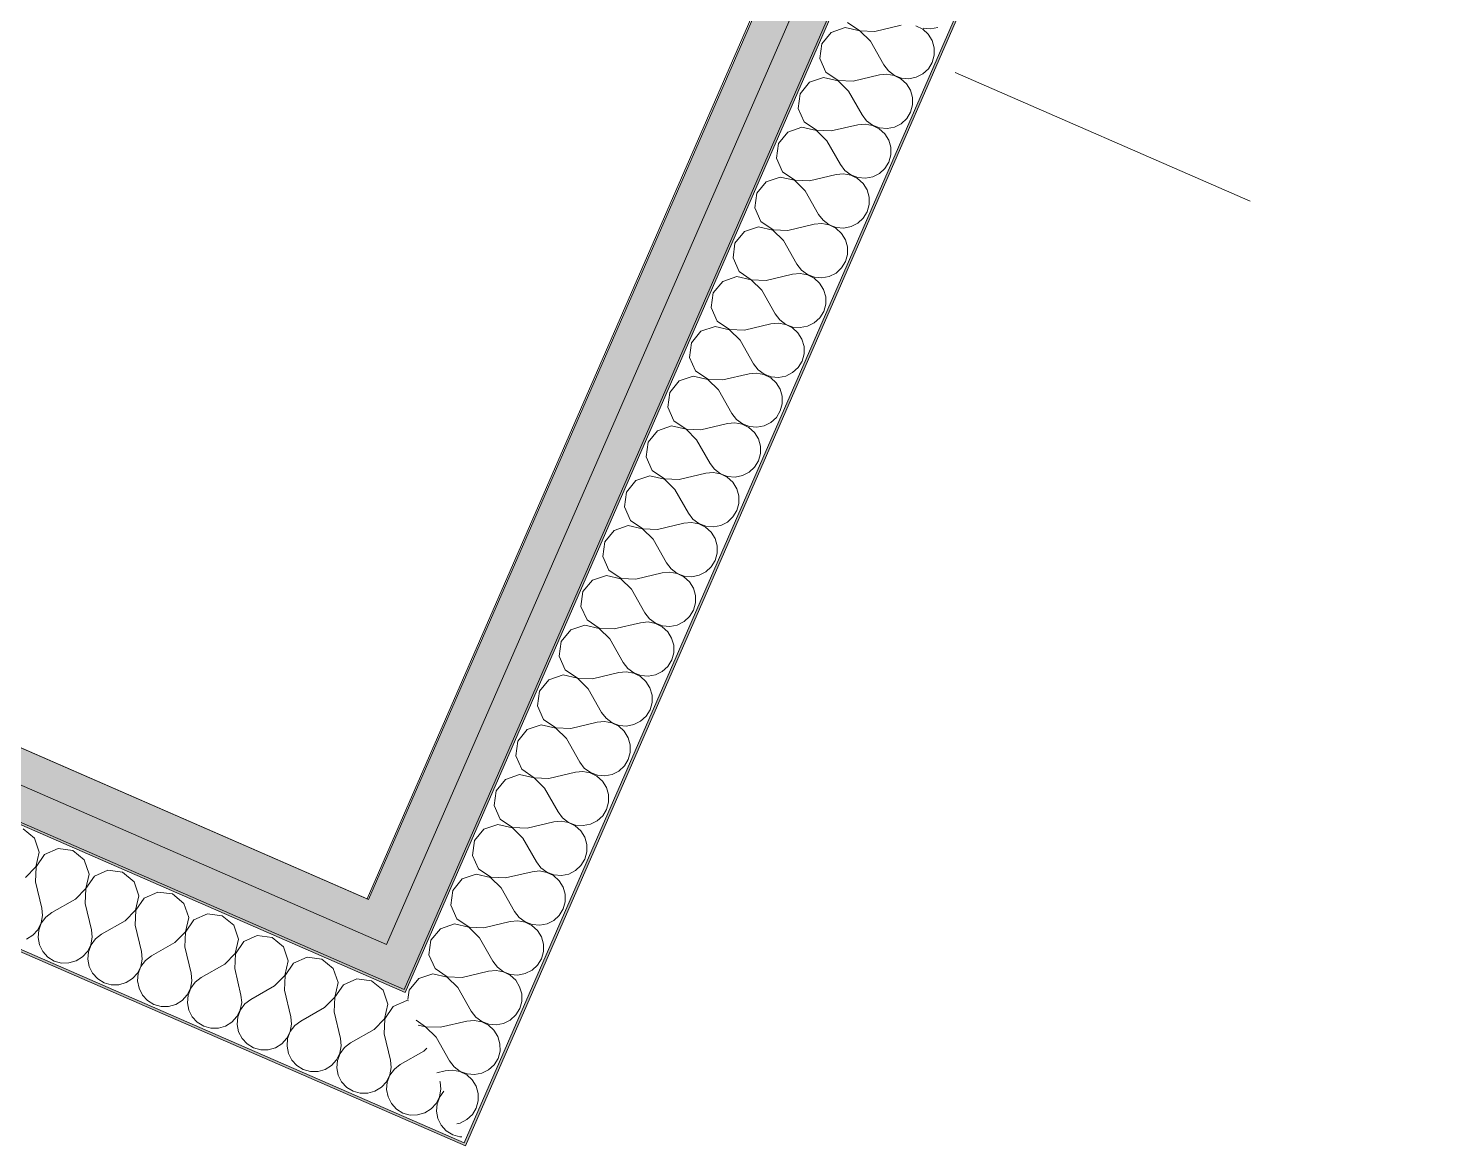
# Model space of a CAD drawing. Header units: millimetres. Extents: x -99530 to 90294, y -97212 to 56397.
# Drawn here: x -23898 to -23278, y -32462 to -31972 of the extents above; entities that cross this region are included whole.
import ezdxf
from ezdxf.enums import TextEntityAlignment as Align

# ---------------------------------------------------------------- set-up
doc = ezdxf.new("R2010")
doc.units = ezdxf.units.MM
doc.header["$MEASUREMENT"] = 0
doc.linetypes.add('Double Dashed', pattern=[1093.611073, 529.166651, -211.666656, 141.111112, -211.666656])
for name, color, linetype in [('New_A-05-M_Gross_Int_Circulation', 7, 'Continuous'), ('New_A-15-MG_Structural_Grid_Phase_2', 7, 'Continuous'), ('New_A-25-M_Wall_Int', 7, 'Continuous')]:
    doc.layers.add(name, color=color, linetype=linetype)
for name, color, linetype, lineweight, true_color in [('New_A-05-M_Gross_Int_Circulation_Pen_No__74', 7, 'Continuous', 20, 0x606060), ('New_A-15-MG_Structural_Grid_Phase_2_Pen_No__222', 7, 'Continuous', 13, 0x65af33), ('New_A-25-M_Wall_Int_Pen_No__107', 7, 'Continuous', 15, 0xa6a6a6)]:
    doc.layers.add(name, color=color, linetype=linetype, lineweight=lineweight, true_color=true_color)
doc.layers.add('New_A-25-M_Wall_Int_Pen_No__1', color=7, linetype='Continuous', lineweight=13)
doc.layers.add('New_ArchiCAD Zone Stamps_Pen_No__6', color=7, linetype='Continuous', lineweight=35)
doc.styles.add('GENERATED_STYLE_1', font='')
doc.styles.add('GENERATED_STYLE_3', font='')
doc.styles.add('GENERATED_STYLE_4', font='')
doc.styles.get('GENERATED_STYLE_1').set_extended_font_data('Arial', bold=True)
doc.styles.get('GENERATED_STYLE_3').set_extended_font_data('Arial')
doc.styles.get('GENERATED_STYLE_4').set_extended_font_data('Swis721 BT')

# ---------------------------------------------------------------- blocks, each defined once
blk = doc.blocks.new('Entrance Lobby_INB 0150_36_1', base_point=(-25522.95, -29171.48))
at = {"layer": 'New_A-05-M_Gross_Int_Circulation_Pen_No__74', "linetype": 'Continuous'}
for p, q in [((-30866.17, -29250.25), (-23749, -32353.57)), ((-23749, -32353.57), (-23444.02, -31654.15))]:
    blk.add_line(p, q, dxfattribs=at)
at = {"layer": 'New_ArchiCAD Zone Stamps_Pen_No__6'}
for tag, height, style, p in [('ROOM_NAME', 250, 'GENERATED_STYLE_1', (-26251.09, -27657.51)), ('zoneNameLine2', 250, 'GENERATED_STYLE_1', (-26439.52, -28089.65)), ('ROOM_NUMBER', 200, 'GENERATED_STYLE_3', (-26627.96, -28510.35)), ('measuredAreaCode', 200, 'GENERATED_STYLE_3', (-26784.98, -28870.46)), ('DUMMY_649', 200, 'GENERATED_STYLE_3', (-26477.58, -29004.5)), ('DUMMY_650', 200, 'GENERATED_STYLE_3', (-25988.24, -29217.88)), ('DUMMY_651', 133.33, 'GENERATED_STYLE_3', (-25708.95, -29324.43))]:
    blk.add_attdef(tag, text='', height=height, rotation=336.44041, dxfattribs=dict(at, style=style)).set_placement(p, align=Align.TOP_LEFT)
blk = doc.blocks.new('*X669')
at = {"layer": 'New_A-25-M_Wall_Int_Pen_No__107', "linetype": 'Continuous'}
for p, q in [((-23539.45, -31971.78), (-23545.6, -31973.88)), ((-23533.1, -31973.22), (-23539.45, -31971.78)), ((-23538.44, -31969.47), (-23533.06, -31973.14)), ((-23528.47, -31977.79), (-23533.1, -31973.22)), ((-23533.06, -31973.14), (-23526.56, -31973.42)), ((-23526.56, -31973.42), (-23514.98, -31970.68)), ((-23505.54, -31972.43), (-23508.48, -31970.97)), ((-23503.1, -31974.64), (-23505.54, -31972.43)), ((-23505.37, -31972.05), (-23502.1, -31972.33)), ((-23502.1, -31972.33), (-23498.87, -31971.71)), ((-23549.73, -31978.91), (-23550.61, -31985.35)), ((-23545.6, -31973.88), (-23549.73, -31978.91)), ((-23528.47, -31977.79), (-23522.59, -31988.14)), ((-23501.36, -31977.42), (-23503.1, -31974.64)), ((-23500.45, -31980.58), (-23501.36, -31977.42)), ((-23550.61, -31985.35), (-23547.96, -31991.3)), ((-23501.33, -31987.03), (-23500.44, -31983.86)), ((-23500.44, -31983.86), (-23500.45, -31980.58)), ((-23547.96, -31991.3), (-23542.58, -31994.96)), ((-23521.23, -31992.2), (-23524.5, -31992.51)), ((-23522.59, -31988.14), (-23520.59, -31990.75)), ((-23518, -31992.8), (-23521.23, -31992.2)), ((-23520.59, -31990.75), (-23517.96, -31992.71)), ((-23508.39, -31993.53), (-23505.46, -31992.05)), ((-23505.46, -31992.05), (-23503.04, -31989.83)), ((-23503.04, -31989.83), (-23501.33, -31987.03)), ((-23555.12, -31995.7), (-23559.25, -32000.73)), ((-23548.96, -31993.6), (-23555.12, -31995.7)), ((-23542.62, -31995.05), (-23548.96, -31993.6)), ((-23537.98, -31999.61), (-23542.62, -31995.05)), ((-23542.58, -31994.96), (-23536.08, -31995.25)), ((-23536.08, -31995.25), (-23524.5, -31992.51)), ((-23515.05, -31994.25), (-23518, -31992.8)), ((-23517.96, -31992.71), (-23514.89, -31993.88)), ((-23512.62, -31996.46), (-23515.05, -31994.25)), ((-23514.89, -31993.88), (-23511.61, -31994.16)), ((-23510.88, -31999.25), (-23512.62, -31996.46)), ((-23511.61, -31994.16), (-23508.39, -31993.53)), ((-23559.25, -32000.73), (-23560.12, -32007.18)), ((-23537.98, -31999.61), (-23532.11, -32009.97)), ((-23509.97, -32002.4), (-23510.88, -31999.25)), ((-23509.96, -32005.69), (-23509.97, -32002.4)), ((-23560.12, -32007.18), (-23557.47, -32013.12)), ((-23532.11, -32009.97), (-23530.11, -32012.57)), ((-23512.56, -32011.65), (-23510.84, -32008.85)), ((-23510.84, -32008.85), (-23509.96, -32005.69)), ((-23558.48, -32015.43), (-23564.64, -32017.53)), ((-23552.14, -32016.87), (-23558.48, -32015.43)), ((-23557.47, -32013.12), (-23552.1, -32016.78)), ((-23547.5, -32021.44), (-23552.14, -32016.87)), ((-23552.1, -32016.78), (-23545.6, -32017.07)), ((-23545.6, -32017.07), (-23534.01, -32014.33)), ((-23530.74, -32014.03), (-23534.01, -32014.33)), ((-23527.51, -32014.62), (-23530.74, -32014.03)), ((-23530.11, -32012.57), (-23527.47, -32014.53)), ((-23524.57, -32016.08), (-23527.51, -32014.62)), ((-23527.47, -32014.53), (-23524.4, -32015.7)), ((-23522.14, -32018.29), (-23524.57, -32016.08)), ((-23524.4, -32015.7), (-23521.13, -32015.98)), ((-23521.13, -32015.98), (-23517.91, -32015.36)), ((-23517.91, -32015.36), (-23514.97, -32013.88)), ((-23514.97, -32013.88), (-23512.56, -32011.65)), ((-23568.77, -32022.56), (-23569.64, -32029)), ((-23564.64, -32017.53), (-23568.77, -32022.56)), ((-23547.5, -32021.44), (-23541.63, -32031.79)), ((-23520.4, -32021.07), (-23522.14, -32018.29)), ((-23519.49, -32024.23), (-23520.4, -32021.07)), ((-23569.64, -32029), (-23566.99, -32034.95)), ((-23520.36, -32030.68), (-23519.47, -32027.51)), ((-23519.47, -32027.51), (-23519.49, -32024.23)), ((-23566.99, -32034.95), (-23561.61, -32038.61)), ((-23541.63, -32031.79), (-23539.63, -32034.4)), ((-23539.63, -32034.4), (-23536.99, -32036.36)), ((-23524.49, -32035.7), (-23522.08, -32033.48)), ((-23522.08, -32033.48), (-23520.36, -32030.68)), ((-23574.15, -32039.35), (-23578.28, -32044.38)), ((-23568, -32037.25), (-23574.15, -32039.35)), ((-23561.65, -32038.7), (-23568, -32037.25)), ((-23557.02, -32043.26), (-23561.65, -32038.7)), ((-23561.61, -32038.61), (-23555.11, -32038.9)), ((-23555.11, -32038.9), (-23543.53, -32036.16)), ((-23540.26, -32035.85), (-23543.53, -32036.16)), ((-23537.03, -32036.45), (-23540.26, -32035.85)), ((-23534.09, -32037.9), (-23537.03, -32036.45)), ((-23536.99, -32036.36), (-23533.92, -32037.52)), ((-23531.65, -32040.11), (-23534.09, -32037.9)), ((-23533.92, -32037.52), (-23530.65, -32037.81)), ((-23529.91, -32042.9), (-23531.65, -32040.11)), ((-23530.65, -32037.81), (-23527.42, -32037.18)), ((-23527.42, -32037.18), (-23524.49, -32035.7)), ((-23578.28, -32044.38), (-23579.16, -32050.83)), ((-23557.02, -32043.26), (-23551.14, -32053.62)), ((-23529, -32046.05), (-23529.91, -32042.9)), ((-23528.99, -32049.34), (-23529, -32046.05)), ((-23579.16, -32050.83), (-23576.51, -32056.77)), ((-23551.14, -32053.62), (-23549.14, -32056.22)), ((-23531.59, -32055.3), (-23529.88, -32052.5)), ((-23529.88, -32052.5), (-23528.99, -32049.34)), ((-23577.51, -32059.08), (-23583.67, -32061.18)), ((-23571.17, -32060.52), (-23577.51, -32059.08)), ((-23576.51, -32056.77), (-23571.13, -32060.43)), ((-23571.13, -32060.43), (-23564.63, -32060.72)), ((-23564.63, -32060.72), (-23553.05, -32057.98)), ((-23549.78, -32057.68), (-23553.05, -32057.98)), ((-23546.55, -32058.27), (-23549.78, -32057.68)), ((-23549.14, -32056.22), (-23546.51, -32058.18)), ((-23543.6, -32059.73), (-23546.55, -32058.27)), ((-23546.51, -32058.18), (-23543.44, -32059.35)), ((-23541.17, -32061.94), (-23543.6, -32059.73)), ((-23543.44, -32059.35), (-23540.16, -32059.63)), ((-23540.16, -32059.63), (-23536.94, -32059.01)), ((-23536.94, -32059.01), (-23534.01, -32057.53)), ((-23534.01, -32057.53), (-23531.59, -32055.3)), ((-23587.8, -32066.21), (-23588.67, -32072.65)), ((-23583.67, -32061.18), (-23587.8, -32066.21)), ((-23566.53, -32065.09), (-23571.17, -32060.52)), ((-23566.53, -32065.09), (-23560.66, -32075.44)), ((-23539.43, -32064.72), (-23541.17, -32061.94)), ((-23538.52, -32067.88), (-23539.43, -32064.72)), ((-23588.67, -32072.65), (-23586.03, -32078.6)), ((-23539.39, -32074.33), (-23538.51, -32071.16)), ((-23538.51, -32071.16), (-23538.52, -32067.88)), ((-23586.03, -32078.6), (-23580.65, -32082.26)), ((-23560.66, -32075.44), (-23558.66, -32078.05)), ((-23558.66, -32078.05), (-23556.02, -32080.01)), ((-23543.52, -32079.35), (-23541.11, -32077.13)), ((-23541.11, -32077.13), (-23539.39, -32074.33)), ((-23593.19, -32083), (-23597.32, -32088.03)), ((-23587.03, -32080.9), (-23593.19, -32083)), ((-23580.69, -32082.35), (-23587.03, -32080.9)), ((-23576.05, -32086.91), (-23580.69, -32082.35)), ((-23580.65, -32082.26), (-23574.15, -32082.55)), ((-23574.15, -32082.55), (-23562.56, -32079.81)), ((-23559.29, -32079.5), (-23562.56, -32079.81)), ((-23556.06, -32080.1), (-23559.29, -32079.5)), ((-23553.12, -32081.55), (-23556.06, -32080.1)), ((-23556.02, -32080.01), (-23552.95, -32081.17)), ((-23550.69, -32083.76), (-23553.12, -32081.55)), ((-23552.95, -32081.17), (-23549.68, -32081.46)), ((-23548.95, -32086.55), (-23550.69, -32083.76)), ((-23549.68, -32081.46), (-23546.46, -32080.83)), ((-23546.46, -32080.83), (-23543.52, -32079.35)), ((-23597.32, -32088.03), (-23598.19, -32094.48)), ((-23576.05, -32086.91), (-23570.18, -32097.27)), ((-23548.04, -32089.7), (-23548.95, -32086.55)), ((-23548.02, -32092.99), (-23548.04, -32089.7)), ((-23598.19, -32094.48), (-23595.54, -32100.42)), ((-23570.18, -32097.27), (-23568.18, -32099.87)), ((-23550.63, -32098.95), (-23548.91, -32096.15)), ((-23548.91, -32096.15), (-23548.02, -32092.99)), ((-23596.55, -32102.73), (-23602.7, -32104.83)), ((-23590.2, -32104.17), (-23596.55, -32102.73)), ((-23595.54, -32100.42), (-23590.16, -32104.08)), ((-23583.66, -32104.37), (-23572.08, -32101.63)), ((-23568.81, -32101.32), (-23572.08, -32101.63)), ((-23565.58, -32101.92), (-23568.81, -32101.32)), ((-23568.18, -32099.87), (-23565.54, -32101.83)), ((-23562.64, -32103.38), (-23565.58, -32101.92)), ((-23565.54, -32101.83), (-23562.47, -32103)), ((-23560.2, -32105.59), (-23562.64, -32103.38)), ((-23562.47, -32103), (-23559.2, -32103.28)), ((-23559.2, -32103.28), (-23555.97, -32102.66)), ((-23555.97, -32102.66), (-23553.04, -32101.18)), ((-23553.04, -32101.18), (-23550.63, -32098.95)), ((-23606.83, -32109.86), (-23607.71, -32116.3)), ((-23602.7, -32104.83), (-23606.83, -32109.86)), ((-23585.57, -32108.74), (-23590.2, -32104.17)), ((-23590.16, -32104.08), (-23583.66, -32104.37)), ((-23585.57, -32108.74), (-23579.69, -32119.09)), ((-23558.46, -32108.37), (-23560.2, -32105.59)), ((-23557.55, -32111.53), (-23558.46, -32108.37)), ((-23558.43, -32117.98), (-23557.54, -32114.81)), ((-23557.54, -32114.81), (-23557.55, -32111.53)), ((-23607.71, -32116.3), (-23605.06, -32122.25)), ((-23605.06, -32122.25), (-23599.68, -32125.91)), ((-23579.69, -32119.09), (-23577.69, -32121.7)), ((-23577.69, -32121.7), (-23575.06, -32123.66)), ((-23562.56, -32123), (-23560.14, -32120.78)), ((-23560.14, -32120.78), (-23558.43, -32117.98)), ((-23612.22, -32126.65), (-23616.35, -32131.68)), ((-23606.06, -32124.55), (-23612.22, -32126.65)), ((-23599.72, -32126), (-23606.06, -32124.55)), ((-23595.08, -32130.56), (-23599.72, -32126)), ((-23599.68, -32125.91), (-23593.18, -32126.2)), ((-23593.18, -32126.2), (-23581.6, -32123.46)), ((-23578.33, -32123.15), (-23581.6, -32123.46)), ((-23575.1, -32123.75), (-23578.33, -32123.15)), ((-23572.15, -32125.2), (-23575.1, -32123.75)), ((-23575.06, -32123.66), (-23571.99, -32124.82)), ((-23569.72, -32127.41), (-23572.15, -32125.2)), ((-23571.99, -32124.82), (-23568.71, -32125.11)), ((-23567.98, -32130.2), (-23569.72, -32127.41)), ((-23568.71, -32125.11), (-23565.49, -32124.48)), ((-23565.49, -32124.48), (-23562.56, -32123)), ((-23616.35, -32131.68), (-23617.22, -32138.13)), ((-23595.08, -32130.56), (-23589.21, -32140.92)), ((-23567.07, -32133.35), (-23567.98, -32130.2)), ((-23567.06, -32136.64), (-23567.07, -32133.35)), ((-23617.22, -32138.13), (-23614.58, -32144.07)), ((-23589.21, -32140.92), (-23587.21, -32143.52)), ((-23569.66, -32142.6), (-23567.94, -32139.8)), ((-23567.94, -32139.8), (-23567.06, -32136.64)), ((-23615.58, -32146.37), (-23621.74, -32148.48)), ((-23609.24, -32147.82), (-23615.58, -32146.37)), ((-23614.58, -32144.07), (-23609.2, -32147.73)), ((-23602.7, -32148.02), (-23591.11, -32145.28)), ((-23587.84, -32144.97), (-23591.11, -32145.28)), ((-23584.61, -32145.57), (-23587.84, -32144.97)), ((-23587.21, -32143.52), (-23584.57, -32145.48)), ((-23581.67, -32147.03), (-23584.61, -32145.57)), ((-23584.57, -32145.48), (-23581.5, -32146.65)), ((-23579.24, -32149.24), (-23581.67, -32147.03)), ((-23581.5, -32146.65), (-23578.23, -32146.93)), ((-23578.23, -32146.93), (-23575.01, -32146.31)), ((-23575.01, -32146.31), (-23572.07, -32144.83)), ((-23572.07, -32144.83), (-23569.66, -32142.6)), ((-23621.74, -32148.48), (-23625.87, -32153.5)), ((-23604.6, -32152.39), (-23609.24, -32147.82)), ((-23609.2, -32147.73), (-23602.7, -32148.02)), ((-23604.6, -32152.39), (-23598.73, -32162.74)), ((-23577.5, -32152.02), (-23579.24, -32149.24)), ((-23576.59, -32155.18), (-23577.5, -32152.02)), ((-23625.87, -32153.5), (-23626.74, -32159.95)), ((-23577.46, -32161.63), (-23576.58, -32158.46)), ((-23576.58, -32158.46), (-23576.59, -32155.18)), ((-23626.74, -32159.95), (-23624.09, -32165.9)), ((-23598.73, -32162.74), (-23596.73, -32165.35)), ((-23596.73, -32165.35), (-23594.09, -32167.31)), ((-23581.59, -32166.65), (-23579.18, -32164.43)), ((-23579.18, -32164.43), (-23577.46, -32161.63)), ((-23631.25, -32170.3), (-23635.38, -32175.33)), ((-23625.1, -32168.2), (-23631.25, -32170.3)), ((-23618.75, -32169.65), (-23625.1, -32168.2)), ((-23624.09, -32165.9), (-23618.71, -32169.56)), ((-23614.12, -32174.21), (-23618.75, -32169.65)), ((-23618.71, -32169.56), (-23612.22, -32169.85)), ((-23612.22, -32169.85), (-23600.63, -32167.11)), ((-23597.36, -32166.8), (-23600.63, -32167.11)), ((-23594.13, -32167.4), (-23597.36, -32166.8)), ((-23591.19, -32168.85), (-23594.13, -32167.4)), ((-23594.09, -32167.31), (-23591.02, -32168.47)), ((-23588.75, -32171.06), (-23591.19, -32168.85)), ((-23591.02, -32168.47), (-23587.75, -32168.76)), ((-23587.02, -32173.85), (-23588.75, -32171.06)), ((-23587.75, -32168.76), (-23584.52, -32168.13)), ((-23584.52, -32168.13), (-23581.59, -32166.65)), ((-23635.38, -32175.33), (-23636.26, -32181.78)), ((-23614.12, -32174.21), (-23608.24, -32184.57)), ((-23586.1, -32177), (-23587.02, -32173.85)), ((-23586.09, -32180.29), (-23586.1, -32177)), ((-23636.26, -32181.78), (-23633.61, -32187.72)), ((-23588.69, -32186.25), (-23586.98, -32183.45)), ((-23586.98, -32183.45), (-23586.09, -32180.29)), ((-23634.61, -32190.02), (-23640.77, -32192.13)), ((-23628.27, -32191.47), (-23634.61, -32190.02)), ((-23633.61, -32187.72), (-23628.23, -32191.38)), ((-23621.73, -32191.67), (-23610.15, -32188.93)), ((-23606.88, -32188.62), (-23610.15, -32188.93)), ((-23608.24, -32184.57), (-23606.24, -32187.17)), ((-23603.65, -32189.22), (-23606.88, -32188.62)), ((-23606.24, -32187.17), (-23603.61, -32189.13)), ((-23600.7, -32190.68), (-23603.65, -32189.22)), ((-23603.61, -32189.13), (-23600.54, -32190.3)), ((-23600.54, -32190.3), (-23597.27, -32190.58)), ((-23597.27, -32190.58), (-23594.04, -32189.96)), ((-23594.04, -32189.96), (-23591.11, -32188.48)), ((-23591.11, -32188.48), (-23588.69, -32186.25)), ((-23640.77, -32192.13), (-23644.9, -32197.15)), ((-23623.64, -32196.04), (-23628.27, -32191.47)), ((-23628.23, -32191.38), (-23621.73, -32191.67)), ((-23623.64, -32196.04), (-23617.76, -32206.39)), ((-23598.27, -32192.89), (-23600.7, -32190.68)), ((-23596.53, -32195.67), (-23598.27, -32192.89)), ((-23595.62, -32198.83), (-23596.53, -32195.67)), ((-23644.9, -32197.15), (-23645.77, -32203.6)), ((-23596.49, -32205.28), (-23595.61, -32202.11)), ((-23595.61, -32202.11), (-23595.62, -32198.83)), ((-23645.77, -32203.6), (-23643.13, -32209.55)), ((-23617.76, -32206.39), (-23615.76, -32209)), ((-23615.76, -32209), (-23613.13, -32210.96)), ((-23600.62, -32210.3), (-23598.21, -32208.08)), ((-23598.21, -32208.08), (-23596.49, -32205.28)), ((-23650.29, -32213.95), (-23654.42, -32218.98)), ((-23644.13, -32211.85), (-23650.29, -32213.95)), ((-23637.79, -32213.3), (-23644.13, -32211.85)), ((-23643.13, -32209.55), (-23637.75, -32213.21)), ((-23633.15, -32217.86), (-23637.79, -32213.3)), ((-23637.75, -32213.21), (-23631.25, -32213.5)), ((-23631.25, -32213.5), (-23619.66, -32210.76)), ((-23616.39, -32210.45), (-23619.66, -32210.76)), ((-23613.16, -32211.05), (-23616.39, -32210.45)), ((-23610.22, -32212.5), (-23613.16, -32211.05)), ((-23613.13, -32210.96), (-23610.05, -32212.12)), ((-23607.79, -32214.71), (-23610.22, -32212.5)), ((-23610.05, -32212.12), (-23606.78, -32212.41)), ((-23606.05, -32217.5), (-23607.79, -32214.71)), ((-23606.78, -32212.41), (-23603.56, -32211.78)), ((-23603.56, -32211.78), (-23600.62, -32210.3)), ((-23654.42, -32218.98), (-23655.29, -32225.43)), ((-23633.15, -32217.86), (-23627.28, -32228.22)), ((-23605.14, -32220.65), (-23606.05, -32217.5)), ((-23605.13, -32223.94), (-23605.14, -32220.65)), ((-23655.29, -32225.43), (-23652.64, -32231.37)), ((-23607.73, -32229.9), (-23606.01, -32227.1)), ((-23606.01, -32227.1), (-23605.13, -32223.94)), ((-23653.65, -32233.67), (-23659.8, -32235.78)), ((-23647.3, -32235.12), (-23653.65, -32233.67)), ((-23652.64, -32231.37), (-23647.27, -32235.03)), ((-23640.77, -32235.32), (-23629.18, -32232.58)), ((-23625.91, -32232.27), (-23629.18, -32232.58)), ((-23627.28, -32228.22), (-23625.28, -32230.82)), ((-23622.68, -32232.87), (-23625.91, -32232.27)), ((-23625.28, -32230.82), (-23622.64, -32232.78)), ((-23619.74, -32234.33), (-23622.68, -32232.87)), ((-23622.64, -32232.78), (-23619.57, -32233.95)), ((-23619.57, -32233.95), (-23616.3, -32234.23)), ((-23616.3, -32234.23), (-23613.07, -32233.61)), ((-23613.07, -32233.61), (-23610.14, -32232.13)), ((-23610.14, -32232.13), (-23607.73, -32229.9)), ((-23659.8, -32235.78), (-23663.94, -32240.8)), ((-23642.67, -32239.69), (-23647.3, -32235.12)), ((-23647.27, -32235.03), (-23640.77, -32235.32)), ((-23642.67, -32239.69), (-23636.79, -32250.04)), ((-23617.3, -32236.53), (-23619.74, -32234.33)), ((-23615.57, -32239.32), (-23617.3, -32236.53)), ((-23614.66, -32242.48), (-23615.57, -32239.32)), ((-23663.94, -32240.8), (-23664.81, -32247.25)), ((-23615.53, -32248.93), (-23614.64, -32245.76)), ((-23614.64, -32245.76), (-23614.66, -32242.48)), ((-23664.81, -32247.25), (-23662.16, -32253.2)), ((-23636.79, -32250.04), (-23634.79, -32252.65)), ((-23619.66, -32253.95), (-23617.24, -32251.73)), ((-23617.24, -32251.73), (-23615.53, -32248.93)), ((-23669.32, -32257.6), (-23673.45, -32262.63)), ((-23663.16, -32255.5), (-23669.32, -32257.6)), ((-23656.82, -32256.95), (-23663.16, -32255.5)), ((-23662.16, -32253.2), (-23656.78, -32256.86)), ((-23652.19, -32261.51), (-23656.82, -32256.95)), ((-23656.78, -32256.86), (-23650.28, -32257.15)), ((-23650.28, -32257.15), (-23638.7, -32254.41)), ((-23635.43, -32254.1), (-23638.7, -32254.41)), ((-23632.2, -32254.7), (-23635.43, -32254.1)), ((-23634.79, -32252.65), (-23632.16, -32254.61)), ((-23629.25, -32256.15), (-23632.2, -32254.7)), ((-23632.16, -32254.61), (-23629.09, -32255.77)), ((-23626.82, -32258.36), (-23629.25, -32256.15)), ((-23629.09, -32255.77), (-23625.82, -32256.06)), ((-23625.08, -32261.15), (-23626.82, -32258.36)), ((-23625.82, -32256.06), (-23622.59, -32255.43)), ((-23622.59, -32255.43), (-23619.66, -32253.95)), ((-23673.45, -32262.63), (-23674.32, -32269.08)), ((-23652.19, -32261.51), (-23646.31, -32271.87)), ((-23624.17, -32264.3), (-23625.08, -32261.15)), ((-23624.16, -32267.59), (-23624.17, -32264.3)), ((-23674.32, -32269.08), (-23671.68, -32275.02)), ((-23626.76, -32273.55), (-23625.04, -32270.75)), ((-23625.04, -32270.75), (-23624.16, -32267.59)), ((-23672.68, -32277.32), (-23678.84, -32279.43)), ((-23666.34, -32278.77), (-23672.68, -32277.32)), ((-23671.68, -32275.02), (-23666.3, -32278.68)), ((-23659.8, -32278.97), (-23648.21, -32276.23)), ((-23644.94, -32275.92), (-23648.21, -32276.23)), ((-23646.31, -32271.87), (-23644.31, -32274.47)), ((-23641.71, -32276.52), (-23644.94, -32275.92)), ((-23644.31, -32274.47), (-23641.68, -32276.43)), ((-23638.77, -32277.98), (-23641.71, -32276.52)), ((-23641.68, -32276.43), (-23638.6, -32277.6)), ((-23635.33, -32277.88), (-23632.11, -32277.26)), ((-23632.11, -32277.26), (-23629.18, -32275.78)), ((-23629.18, -32275.78), (-23626.76, -32273.55)), ((-23678.84, -32279.43), (-23682.97, -32284.45)), ((-23661.7, -32283.34), (-23666.34, -32278.77)), ((-23666.3, -32278.68), (-23659.8, -32278.97)), ((-23661.7, -32283.34), (-23655.83, -32293.69)), ((-23636.34, -32280.18), (-23638.77, -32277.98)), ((-23638.6, -32277.6), (-23635.33, -32277.88)), ((-23634.6, -32282.97), (-23636.34, -32280.18)), ((-23633.69, -32286.13), (-23634.6, -32282.97)), ((-23682.97, -32284.45), (-23683.84, -32290.9)), ((-23634.56, -32292.58), (-23633.68, -32289.41)), ((-23633.68, -32289.41), (-23633.69, -32286.13)), ((-23683.84, -32290.9), (-23681.19, -32296.84)), ((-23655.83, -32293.69), (-23653.83, -32296.3)), ((-23638.69, -32297.6), (-23636.28, -32295.38)), ((-23636.28, -32295.38), (-23634.56, -32292.58)), ((-23688.35, -32301.25), (-23692.49, -32306.28)), ((-23682.2, -32299.15), (-23688.35, -32301.25)), ((-23675.85, -32300.6), (-23682.2, -32299.15)), ((-23681.19, -32296.84), (-23675.82, -32300.51)), ((-23671.22, -32305.16), (-23675.85, -32300.6)), ((-23675.82, -32300.51), (-23669.32, -32300.8)), ((-23669.32, -32300.8), (-23657.73, -32298.06)), ((-23654.46, -32297.75), (-23657.73, -32298.06)), ((-23651.23, -32298.35), (-23654.46, -32297.75)), ((-23653.83, -32296.3), (-23651.19, -32298.26)), ((-23648.29, -32299.8), (-23651.23, -32298.35)), ((-23651.19, -32298.26), (-23648.12, -32299.42)), ((-23645.85, -32302.01), (-23648.29, -32299.8)), ((-23648.12, -32299.42), (-23644.85, -32299.71)), ((-23644.12, -32304.8), (-23645.85, -32302.01)), ((-23644.85, -32299.71), (-23641.62, -32299.08)), ((-23641.62, -32299.08), (-23638.69, -32297.6)), ((-23692.49, -32306.28), (-23693.36, -32312.73)), ((-23671.22, -32305.16), (-23665.34, -32315.52)), ((-23643.21, -32307.95), (-23644.12, -32304.8)), ((-23643.19, -32311.24), (-23643.21, -32307.95)), ((-23693.36, -32312.73), (-23690.71, -32318.67)), ((-23645.79, -32317.2), (-23644.08, -32314.4)), ((-23644.08, -32314.4), (-23643.19, -32311.24)), ((-23690.71, -32318.67), (-23685.33, -32322.33)), ((-23678.83, -32322.62), (-23667.25, -32319.88)), ((-23663.98, -32319.57), (-23667.25, -32319.88)), ((-23665.34, -32315.52), (-23663.34, -32318.12)), ((-23660.75, -32320.17), (-23663.98, -32319.57)), ((-23663.34, -32318.12), (-23660.71, -32320.08)), ((-23657.8, -32321.63), (-23660.75, -32320.17)), ((-23660.71, -32320.08), (-23657.64, -32321.25)), ((-23651.14, -32320.91), (-23648.21, -32319.43)), ((-23648.21, -32319.43), (-23645.79, -32317.2)), ((-23697.87, -32323.08), (-23702, -32328.1)), ((-23691.71, -32320.97), (-23697.87, -32323.08)), ((-23685.37, -32322.42), (-23691.71, -32320.97)), ((-23680.74, -32326.99), (-23685.37, -32322.42)), ((-23685.33, -32322.33), (-23678.83, -32322.62)), ((-23680.74, -32326.99), (-23674.86, -32337.34)), ((-23655.37, -32323.83), (-23657.8, -32321.63)), ((-23657.64, -32321.25), (-23654.37, -32321.53)), ((-23653.63, -32326.62), (-23655.37, -32323.83)), ((-23654.37, -32321.53), (-23651.14, -32320.91)), ((-23652.72, -32329.78), (-23653.63, -32326.62)), ((-23702, -32328.1), (-23702.87, -32334.55)), ((-23653.59, -32336.23), (-23652.71, -32333.06)), ((-23652.71, -32333.06), (-23652.72, -32329.78)), ((-23702.87, -32334.55), (-23700.23, -32340.49)), ((-23674.86, -32337.34), (-23672.86, -32339.95)), ((-23657.73, -32341.25), (-23655.31, -32339.03)), ((-23655.31, -32339.03), (-23653.59, -32336.23)), ((-23707.39, -32344.9), (-23711.52, -32349.93)), ((-23701.23, -32342.8), (-23707.39, -32344.9)), ((-23694.89, -32344.25), (-23701.23, -32342.8)), ((-23700.23, -32340.49), (-23694.85, -32344.16)), ((-23690.25, -32348.81), (-23694.89, -32344.25)), ((-23694.85, -32344.16), (-23688.35, -32344.45)), ((-23688.35, -32344.45), (-23676.76, -32341.71)), ((-23673.49, -32341.4), (-23676.76, -32341.71)), ((-23670.26, -32342), (-23673.49, -32341.4)), ((-23672.86, -32339.95), (-23670.23, -32341.91)), ((-23667.32, -32343.45), (-23670.26, -32342)), ((-23670.23, -32341.91), (-23667.15, -32343.07)), ((-23664.89, -32345.66), (-23667.32, -32343.45)), ((-23667.15, -32343.07), (-23663.88, -32343.36)), ((-23663.88, -32343.36), (-23660.66, -32342.73)), ((-23660.66, -32342.73), (-23657.73, -32341.25)), ((-23711.52, -32349.93), (-23712.39, -32356.38)), ((-23690.25, -32348.81), (-23684.38, -32359.17)), ((-23663.15, -32348.45), (-23664.89, -32345.66)), ((-23662.24, -32351.6), (-23663.15, -32348.45)), ((-23662.23, -32354.89), (-23662.24, -32351.6)), ((-23712.39, -32356.38), (-23709.74, -32362.32)), ((-23663.11, -32358.05), (-23662.23, -32354.89)), ((-23709.74, -32362.32), (-23704.37, -32365.98)), ((-23697.87, -32366.27), (-23686.28, -32363.53)), ((-23683.01, -32363.22), (-23686.28, -32363.53)), ((-23684.38, -32359.17), (-23682.38, -32361.77)), ((-23679.78, -32363.82), (-23683.01, -32363.22)), ((-23682.38, -32361.77), (-23679.74, -32363.73)), ((-23676.84, -32365.28), (-23679.78, -32363.82)), ((-23679.74, -32363.73), (-23676.67, -32364.9)), ((-23670.17, -32364.56), (-23667.24, -32363.08)), ((-23667.24, -32363.08), (-23664.83, -32360.85)), ((-23664.83, -32360.85), (-23663.11, -32358.05)), ((-23716.9, -32366.73), (-23721.04, -32371.75)), ((-23710.75, -32364.62), (-23716.9, -32366.73)), ((-23704.4, -32366.07), (-23710.75, -32364.62)), ((-23699.77, -32370.64), (-23704.4, -32366.07)), ((-23704.37, -32365.98), (-23697.87, -32366.27)), ((-23674.4, -32367.48), (-23676.84, -32365.28)), ((-23676.67, -32364.9), (-23673.4, -32365.18)), ((-23672.67, -32370.27), (-23674.4, -32367.48)), ((-23673.4, -32365.18), (-23670.17, -32364.56)), ((-23671.76, -32373.43), (-23672.67, -32370.27)), ((-23721.04, -32371.75), (-23721.91, -32378.2)), ((-23699.77, -32370.64), (-23693.89, -32380.99)), ((-23671.74, -32376.71), (-23671.76, -32373.43)), ((-23721.91, -32378.2), (-23719.26, -32384.14)), ((-23693.89, -32380.99), (-23691.89, -32383.6)), ((-23676.76, -32384.9), (-23674.34, -32382.68)), ((-23674.34, -32382.68), (-23672.63, -32379.87)), ((-23672.63, -32379.87), (-23671.74, -32376.71)), ((-23726.42, -32388.55), (-23730.55, -32393.58)), ((-23720.26, -32386.45), (-23726.42, -32388.55)), ((-23713.92, -32387.9), (-23720.26, -32386.45)), ((-23719.26, -32384.14), (-23713.88, -32387.81)), ((-23709.29, -32392.46), (-23713.92, -32387.9)), ((-23713.88, -32387.81), (-23707.38, -32388.1)), ((-23707.38, -32388.1), (-23695.8, -32385.36)), ((-23692.53, -32385.05), (-23695.8, -32385.36)), ((-23689.3, -32385.65), (-23692.53, -32385.05)), ((-23691.89, -32383.6), (-23689.26, -32385.56)), ((-23686.35, -32387.1), (-23689.3, -32385.65)), ((-23689.26, -32385.56), (-23686.19, -32386.72)), ((-23683.92, -32389.31), (-23686.35, -32387.1)), ((-23686.19, -32386.72), (-23682.92, -32387)), ((-23682.92, -32387), (-23679.69, -32386.38)), ((-23679.69, -32386.38), (-23676.76, -32384.9)), ((-23730.55, -32393.58), (-23731.12, -32397.75)), ((-23709.29, -32392.46), (-23703.41, -32402.82)), ((-23682.18, -32392.1), (-23683.92, -32389.31)), ((-23681.27, -32395.25), (-23682.18, -32392.1)), ((-23682.14, -32401.7), (-23681.26, -32398.54)), ((-23681.26, -32398.54), (-23681.27, -32395.25)), ((-23727.56, -32406.8), (-23723.4, -32409.63)), ((-23716.9, -32409.92), (-23705.31, -32407.18)), ((-23702.04, -32406.87), (-23705.31, -32407.18)), ((-23703.41, -32402.82), (-23701.41, -32405.42)), ((-23698.81, -32407.47), (-23702.04, -32406.87)), ((-23701.41, -32405.42), (-23698.78, -32407.38)), ((-23695.87, -32408.93), (-23698.81, -32407.47)), ((-23698.78, -32407.38), (-23695.7, -32408.55)), ((-23689.21, -32408.21), (-23686.28, -32406.73)), ((-23686.28, -32406.73), (-23683.86, -32404.5)), ((-23683.86, -32404.5), (-23682.14, -32401.7)), ((-23723.44, -32409.72), (-23726.71, -32408.97)), ((-23718.8, -32414.29), (-23723.44, -32409.72)), ((-23723.4, -32409.63), (-23716.9, -32409.92)), ((-23693.44, -32411.13), (-23695.87, -32408.93)), ((-23695.7, -32408.55), (-23692.43, -32408.83)), ((-23691.7, -32413.92), (-23693.44, -32411.13)), ((-23692.43, -32408.83), (-23689.21, -32408.21)), ((-23718.8, -32414.29), (-23712.93, -32424.64)), ((-23690.79, -32417.08), (-23691.7, -32413.92)), ((-23690.78, -32420.36), (-23690.79, -32417.08)), ((-23712.93, -32424.64), (-23710.93, -32427.25)), ((-23693.38, -32426.33), (-23691.66, -32423.52)), ((-23691.66, -32423.52), (-23690.78, -32420.36)), ((-23718.5, -32429.87), (-23714.83, -32429.01)), ((-23711.56, -32428.7), (-23714.83, -32429.01)), ((-23708.33, -32429.3), (-23711.56, -32428.7)), ((-23710.93, -32427.25), (-23708.29, -32429.21)), ((-23705.39, -32430.75), (-23708.33, -32429.3)), ((-23708.29, -32429.21), (-23705.22, -32430.37)), ((-23702.95, -32432.96), (-23705.39, -32430.75)), ((-23705.22, -32430.37), (-23701.95, -32430.65)), ((-23701.95, -32430.65), (-23698.72, -32430.03)), ((-23698.72, -32430.03), (-23695.79, -32428.55)), ((-23695.79, -32428.55), (-23693.38, -32426.33)), ((-23701.22, -32435.75), (-23702.95, -32432.96)), ((-23700.31, -32438.9), (-23701.22, -32435.75)), ((-23701.18, -32445.35), (-23700.29, -32442.19)), ((-23700.29, -32442.19), (-23700.31, -32438.9)), ((-23708.24, -32451.86), (-23705.31, -32450.38)), ((-23705.31, -32450.38), (-23702.89, -32448.15)), ((-23702.89, -32448.15), (-23701.18, -32445.35)), ((-23709.75, -32452.15), (-23708.24, -32451.86))]:
    blk.add_line(p, q, dxfattribs=at)
blk = doc.blocks.new('Wall_164_1', base_point=(-23781.13, -32429.03))
at = {"layer": 'New_A-25-M_Wall_Int_Pen_No__107', "linetype": 'Continuous'}
for points in [[(-23443.07, -31653.77), (-23748.35, -32353.86), (-23740.6, -32373.61), (-23435.33, -31673.52)], [(-23435.33, -31673.52), (-23740.6, -32373.61), (-23732.84, -32393.35), (-23427.58, -31693.28)]]:
    blk.add_hatch(color=256, dxfattribs=at).paths.add_polyline_path(points)
at = {"layer": 'New_A-25-M_Wall_Int_Pen_No__107', "linetype": 'Continuous', "lineweight": 0, "true_color": 0x535353}
for points in [[(-23427.58, -31693.28), (-23732.84, -32393.35), (-23732.33, -32394.67), (-23427.06, -31694.6)], [(-23401.23, -31760.46), (-23706.48, -32460.49), (-23705.96, -32461.8), (-23400.72, -31761.78)]]:
    blk.add_hatch(color=251, dxfattribs=at).paths.add_polyline_path(points)
at = {"layer": 'New_A-25-M_Wall_Int_Pen_No__1', "linetype": 'Continuous'}
for p, q in [((-23435.33, -31673.52), (-23740.6, -32373.61)), ((-23427.58, -31693.28), (-23732.84, -32393.35)), ((-23427.06, -31694.6), (-23732.33, -32394.67)), ((-23401.23, -31760.46), (-23706.48, -32460.49))]:
    blk.add_line(p, q, dxfattribs=at)
at = {"layer": 'New_A-25-M_Wall_Int_Pen_No__1', "linetype": 'Continuous', "flags": 128}
for points in [[(-23443.07, -31653.77), (-23748.35, -32353.86)], [(-23705.96, -32461.8), (-23400.72, -31761.78)]]:
    blk.add_lwpolyline(points, dxfattribs=at)
at = {"layer": 'New_A-25-M_Wall_Int', "color": 250, "lineweight": 50, "true_color": 0x2a2a2a}
blk.add_blockref('*X669', (0, 0), dxfattribs=at)
blk = doc.blocks.new('*X704')
at = {"layer": 'New_A-25-M_Wall_Int_Pen_No__107', "linetype": 'Continuous'}
for p, q in [((-23894.8, -32327.06), (-23899.83, -32322.93)), ((-23892.7, -32333.22), (-23894.8, -32327.06)), ((-23894.14, -32339.56), (-23892.7, -32333.22)), ((-23884.45, -32331.57), (-23890.39, -32334.22)), ((-23878, -32332.44), (-23884.45, -32331.57)), ((-23872.98, -32336.58), (-23878, -32332.44)), ((-23890.39, -32334.22), (-23894.06, -32339.6)), ((-23870.87, -32342.73), (-23872.98, -32336.58)), ((-23898.71, -32344.19), (-23894.14, -32339.56)), ((-23894.06, -32339.6), (-23894.35, -32346.1)), ((-23872.32, -32349.08), (-23870.87, -32342.73)), ((-23868.57, -32343.74), (-23872.23, -32349.11)), ((-23862.62, -32341.09), (-23868.57, -32343.74)), ((-23856.18, -32341.96), (-23862.62, -32341.09)), ((-23851.15, -32346.09), (-23856.18, -32341.96)), ((-23894.35, -32346.1), (-23891.6, -32357.68)), ((-23876.89, -32353.71), (-23872.32, -32349.08)), ((-23872.23, -32349.11), (-23872.52, -32355.61)), ((-23849.05, -32352.25), (-23851.15, -32346.09)), ((-23840.8, -32350.61), (-23846.74, -32353.25)), ((-23834.35, -32351.48), (-23840.8, -32350.61)), ((-23829.33, -32355.61), (-23834.35, -32351.48)), ((-23891.3, -32360.95), (-23891.6, -32357.68)), ((-23876.89, -32353.71), (-23887.24, -32359.59)), ((-23872.52, -32355.61), (-23869.78, -32367.2)), ((-23850.49, -32358.59), (-23849.05, -32352.25)), ((-23846.74, -32353.25), (-23850.41, -32358.63)), ((-23827.22, -32361.77), (-23829.33, -32355.61)), ((-23893.35, -32367.13), (-23891.89, -32364.18)), ((-23891.81, -32364.22), (-23892.97, -32367.29)), ((-23891.89, -32364.18), (-23891.3, -32360.95)), ((-23889.85, -32361.59), (-23891.81, -32364.22)), ((-23887.24, -32359.59), (-23889.85, -32361.59)), ((-23855.06, -32363.23), (-23865.41, -32369.1)), ((-23855.06, -32363.23), (-23850.49, -32358.59)), ((-23850.41, -32358.63), (-23850.7, -32365.13)), ((-23828.67, -32368.11), (-23827.22, -32361.77)), ((-23824.92, -32362.77), (-23828.58, -32368.15)), ((-23818.98, -32360.12), (-23824.92, -32362.77)), ((-23812.53, -32360.99), (-23818.98, -32360.12)), ((-23807.5, -32365.13), (-23812.53, -32360.99)), ((-23898.34, -32371.3), (-23895.56, -32369.56)), ((-23895.56, -32369.56), (-23893.35, -32367.13)), ((-23892.97, -32367.29), (-23893.25, -32370.56)), ((-23869.47, -32370.47), (-23869.78, -32367.2)), ((-23865.41, -32369.1), (-23868.02, -32371.1)), ((-23850.7, -32365.13), (-23847.95, -32376.72)), ((-23833.24, -32372.74), (-23828.67, -32368.11)), ((-23828.58, -32368.15), (-23828.87, -32374.65)), ((-23805.4, -32371.28), (-23807.5, -32365.13)), ((-23797.15, -32369.64), (-23803.09, -32372.29)), ((-23790.7, -32370.51), (-23797.15, -32369.64)), ((-23893.25, -32370.56), (-23892.63, -32373.79)), ((-23892.63, -32373.79), (-23891.15, -32376.72)), ((-23871.53, -32376.64), (-23870.07, -32373.7)), ((-23869.98, -32373.74), (-23871.15, -32376.81)), ((-23870.07, -32373.7), (-23869.47, -32370.47)), ((-23868.02, -32371.1), (-23869.98, -32373.74)), ((-23833.24, -32372.74), (-23843.59, -32378.62)), ((-23828.87, -32374.65), (-23826.13, -32386.23)), ((-23806.84, -32377.63), (-23805.4, -32371.28)), ((-23803.09, -32372.29), (-23806.76, -32377.66)), ((-23785.68, -32374.64), (-23790.7, -32370.51)), ((-23783.57, -32380.8), (-23785.68, -32374.64)), ((-23891.15, -32376.72), (-23888.92, -32379.14)), ((-23888.92, -32379.14), (-23886.12, -32380.85)), ((-23886.12, -32380.85), (-23882.96, -32381.74)), ((-23882.96, -32381.74), (-23879.68, -32381.72)), ((-23879.68, -32381.72), (-23876.52, -32380.81)), ((-23876.52, -32380.81), (-23873.73, -32379.08)), ((-23873.73, -32379.08), (-23871.53, -32376.64)), ((-23871.15, -32376.81), (-23871.43, -32380.08)), ((-23871.43, -32380.08), (-23870.81, -32383.31)), ((-23848.24, -32383.22), (-23847.65, -32379.99)), ((-23846.2, -32380.62), (-23848.16, -32383.25)), ((-23847.65, -32379.99), (-23847.95, -32376.72)), ((-23843.59, -32378.62), (-23846.2, -32380.62)), ((-23811.41, -32382.26), (-23821.76, -32388.14)), ((-23811.41, -32382.26), (-23806.84, -32377.63)), ((-23806.76, -32377.66), (-23807.05, -32384.16)), ((-23785.02, -32387.14), (-23783.57, -32380.8)), ((-23781.27, -32381.8), (-23784.93, -32387.18)), ((-23775.33, -32379.16), (-23781.27, -32381.8)), ((-23768.88, -32380.03), (-23775.33, -32379.16)), ((-23763.85, -32384.16), (-23768.88, -32380.03)), ((-23870.81, -32383.31), (-23869.32, -32386.24)), ((-23869.32, -32386.24), (-23867.1, -32388.65)), ((-23867.1, -32388.65), (-23864.3, -32390.37)), ((-23854.69, -32390.33), (-23851.91, -32388.59)), ((-23851.91, -32388.59), (-23849.7, -32386.16)), ((-23849.7, -32386.16), (-23848.24, -32383.22)), ((-23849.32, -32386.33), (-23849.6, -32389.6)), ((-23848.16, -32383.25), (-23849.32, -32386.33)), ((-23825.82, -32389.5), (-23826.13, -32386.23)), ((-23821.76, -32388.14), (-23824.37, -32390.14)), ((-23807.05, -32384.16), (-23804.31, -32395.75)), ((-23789.59, -32391.78), (-23785.02, -32387.14)), ((-23784.93, -32387.18), (-23785.22, -32393.68)), ((-23761.75, -32390.32), (-23763.85, -32384.16)), ((-23753.5, -32388.67), (-23759.44, -32391.32)), ((-23747.05, -32389.54), (-23753.5, -32388.67)), ((-23864.3, -32390.37), (-23861.14, -32391.25)), ((-23861.14, -32391.25), (-23857.85, -32391.24)), ((-23857.85, -32391.24), (-23854.69, -32390.33)), ((-23849.6, -32389.6), (-23848.98, -32392.82)), ((-23848.98, -32392.82), (-23847.5, -32395.75)), ((-23827.88, -32395.68), (-23826.42, -32392.73)), ((-23826.33, -32392.77), (-23827.5, -32395.84)), ((-23826.42, -32392.73), (-23825.82, -32389.5)), ((-23824.37, -32390.14), (-23826.33, -32392.77)), ((-23789.59, -32391.78), (-23799.94, -32397.65)), ((-23785.22, -32393.68), (-23782.48, -32405.27)), ((-23763.19, -32396.66), (-23761.75, -32390.32)), ((-23759.44, -32391.32), (-23763.11, -32396.7)), ((-23742.03, -32393.68), (-23747.05, -32389.54)), ((-23739.92, -32399.83), (-23742.03, -32393.68)), ((-23847.5, -32395.75), (-23845.27, -32398.17)), ((-23845.27, -32398.17), (-23842.47, -32399.89)), ((-23842.47, -32399.89), (-23839.31, -32400.77)), ((-23839.31, -32400.77), (-23836.03, -32400.76)), ((-23836.03, -32400.76), (-23832.87, -32399.85)), ((-23832.87, -32399.85), (-23830.08, -32398.11)), ((-23830.08, -32398.11), (-23827.88, -32395.68)), ((-23827.5, -32395.84), (-23827.78, -32399.11)), ((-23827.78, -32399.11), (-23827.16, -32402.34)), ((-23804.59, -32402.25), (-23804, -32399.02)), ((-23802.55, -32399.65), (-23804.51, -32402.29)), ((-23804, -32399.02), (-23804.31, -32395.75)), ((-23799.94, -32397.65), (-23802.55, -32399.65)), ((-23767.76, -32401.29), (-23778.12, -32407.17)), ((-23767.76, -32401.29), (-23763.19, -32396.66)), ((-23763.11, -32396.7), (-23763.4, -32403.2)), ((-23741.37, -32406.18), (-23739.92, -32399.83)), ((-23737.62, -32400.84), (-23741.28, -32406.21)), ((-23731.68, -32398.19), (-23737.62, -32400.84)), ((-23730.9, -32398.29), (-23731.68, -32398.19)), ((-23827.16, -32402.34), (-23825.67, -32405.27)), ((-23825.67, -32405.27), (-23823.45, -32407.69)), ((-23808.26, -32407.63), (-23806.05, -32405.19)), ((-23806.05, -32405.19), (-23804.59, -32402.25)), ((-23805.67, -32405.36), (-23805.95, -32408.63)), ((-23804.51, -32402.29), (-23805.67, -32405.36)), ((-23782.17, -32408.54), (-23782.48, -32405.27)), ((-23778.12, -32407.17), (-23780.72, -32409.17)), ((-23763.4, -32403.2), (-23760.66, -32414.78)), ((-23745.94, -32410.81), (-23741.37, -32406.18)), ((-23741.28, -32406.21), (-23741.57, -32412.71)), ((-23823.45, -32407.69), (-23820.65, -32409.4)), ((-23820.65, -32409.4), (-23817.49, -32410.29)), ((-23817.49, -32410.29), (-23814.2, -32410.27)), ((-23814.2, -32410.27), (-23811.04, -32409.36)), ((-23811.04, -32409.36), (-23808.26, -32407.63)), ((-23805.95, -32408.63), (-23805.33, -32411.86)), ((-23805.33, -32411.86), (-23803.85, -32414.79)), ((-23784.23, -32414.71), (-23782.77, -32411.77)), ((-23782.68, -32411.8), (-23783.85, -32414.88)), ((-23782.77, -32411.77), (-23782.17, -32408.54)), ((-23780.72, -32409.17), (-23782.68, -32411.8)), ((-23745.94, -32410.81), (-23756.29, -32416.69)), ((-23741.57, -32412.71), (-23738.83, -32424.3)), ((-23803.85, -32414.79), (-23801.62, -32417.2)), ((-23801.62, -32417.2), (-23798.82, -32418.92)), ((-23798.82, -32418.92), (-23795.66, -32419.8)), ((-23795.66, -32419.8), (-23792.38, -32419.79)), ((-23792.38, -32419.79), (-23789.22, -32418.88)), ((-23789.22, -32418.88), (-23786.43, -32417.14)), ((-23786.43, -32417.14), (-23784.23, -32414.71)), ((-23783.85, -32414.88), (-23784.13, -32418.15)), ((-23784.13, -32418.15), (-23783.51, -32421.37)), ((-23760.94, -32421.28), (-23760.35, -32418.05)), ((-23758.9, -32418.69), (-23760.86, -32421.32)), ((-23760.35, -32418.05), (-23760.66, -32414.78)), ((-23756.29, -32416.69), (-23758.9, -32418.69)), ((-23724.11, -32420.33), (-23722.78, -32418.98)), ((-23783.51, -32421.37), (-23782.02, -32424.3)), ((-23782.02, -32424.3), (-23779.8, -32426.72)), ((-23764.61, -32426.66), (-23762.4, -32424.23)), ((-23762.4, -32424.23), (-23760.94, -32421.28)), ((-23762.02, -32424.39), (-23762.3, -32427.66)), ((-23760.86, -32421.32), (-23762.02, -32424.39)), ((-23738.52, -32427.57), (-23738.83, -32424.3)), ((-23734.47, -32426.2), (-23737.07, -32428.2)), ((-23724.11, -32420.33), (-23734.47, -32426.2)), ((-23779.8, -32426.72), (-23777, -32428.44)), ((-23777, -32428.44), (-23773.84, -32429.32)), ((-23773.84, -32429.32), (-23770.55, -32429.31)), ((-23770.55, -32429.31), (-23767.4, -32428.4)), ((-23767.4, -32428.4), (-23764.61, -32426.66)), ((-23762.3, -32427.66), (-23761.68, -32430.89)), ((-23761.68, -32430.89), (-23760.2, -32433.82)), ((-23740.58, -32433.74), (-23739.12, -32430.8)), ((-23739.03, -32430.84), (-23740.2, -32433.91)), ((-23739.12, -32430.8), (-23738.52, -32427.57)), ((-23737.07, -32428.2), (-23739.03, -32430.84)), ((-23760.2, -32433.82), (-23757.97, -32436.24)), ((-23757.97, -32436.24), (-23755.17, -32437.95)), ((-23755.17, -32437.95), (-23752.01, -32438.84)), ((-23748.73, -32438.82), (-23745.57, -32437.91)), ((-23745.57, -32437.91), (-23742.78, -32436.18)), ((-23742.78, -32436.18), (-23740.58, -32433.74)), ((-23740.2, -32433.91), (-23740.48, -32437.18)), ((-23740.48, -32437.18), (-23739.86, -32440.41)), ((-23717.29, -32440.32), (-23716.7, -32437.09)), ((-23715.36, -32437.87), (-23717.21, -32440.35)), ((-23717.09, -32433.47), (-23717.01, -32433.82)), ((-23716.7, -32437.09), (-23717.01, -32433.82)), ((-23752.01, -32438.84), (-23748.73, -32438.82)), ((-23739.86, -32440.41), (-23738.38, -32443.34)), ((-23738.38, -32443.34), (-23736.15, -32445.75)), ((-23720.96, -32445.69), (-23718.75, -32443.26)), ((-23718.75, -32443.26), (-23717.29, -32440.32)), ((-23718.37, -32443.43), (-23718.65, -32446.7)), ((-23717.21, -32440.35), (-23718.37, -32443.43)), ((-23736.15, -32445.75), (-23733.35, -32447.47)), ((-23733.35, -32447.47), (-23730.19, -32448.35)), ((-23730.19, -32448.35), (-23726.9, -32448.34)), ((-23726.9, -32448.34), (-23723.75, -32447.43)), ((-23723.75, -32447.43), (-23720.96, -32445.69)), ((-23718.65, -32446.7), (-23718.03, -32449.92)), ((-23718.03, -32449.92), (-23716.55, -32452.86)), ((-23716.55, -32452.86), (-23714.32, -32455.27)), ((-23714.32, -32455.27), (-23711.52, -32456.99)), ((-23711.52, -32456.99), (-23708.36, -32457.87)), ((-23708.36, -32457.87), (-23707.51, -32457.87))]:
    blk.add_line(p, q, dxfattribs=at)
blk = doc.blocks.new('Wall_185_1', base_point=(-23781.13, -32429.03))
at = {"layer": 'New_A-25-M_Wall_Int_Pen_No__107', "linetype": 'Continuous'}
for points in [[(-24485.84, -32048.64), (-23740.6, -32373.61), (-23748.35, -32353.86), (-24479.84, -32034.9)], [(-24485.84, -32048.64), (-24491.83, -32062.39), (-23732.84, -32393.35), (-23740.6, -32373.61)]]:
    blk.add_hatch(color=256, dxfattribs=at).paths.add_polyline_path(points)
at = {"layer": 'New_A-25-M_Wall_Int_Pen_No__107', "linetype": 'Continuous', "lineweight": 0, "true_color": 0x535353}
for points in [[(-24491.83, -32062.39), (-24492.23, -32063.31), (-23732.33, -32394.67), (-23732.84, -32393.35)], [(-24512.62, -32110.06), (-23705.96, -32461.8), (-23706.48, -32460.49), (-24512.22, -32109.14)]]:
    blk.add_hatch(color=251, dxfattribs=at).paths.add_polyline_path(points)
at = {"layer": 'New_A-25-M_Wall_Int_Pen_No__1', "linetype": 'Continuous'}
for p, q in [((-23740.6, -32373.61), (-24485.84, -32048.64)), ((-23732.33, -32394.67), (-24492.23, -32063.31)), ((-23732.84, -32393.35), (-24491.83, -32062.39)), ((-23706.48, -32460.49), (-24512.22, -32109.14))]:
    blk.add_line(p, q, dxfattribs=at)
at = {"layer": 'New_A-25-M_Wall_Int_Pen_No__1', "linetype": 'Continuous', "flags": 128}
for points in [[(-23748.35, -32353.86), (-24479.84, -32034.9)], [(-24512.62, -32110.06), (-23705.96, -32461.8)]]:
    blk.add_lwpolyline(points, dxfattribs=at)
at = {"layer": 'New_A-25-M_Wall_Int', "color": 250, "lineweight": 50, "true_color": 0x2a2a2a}
blk.add_blockref('*X704', (0, 0), dxfattribs=at)
blk = doc.blocks.new('Standard grid marker_41')
at = {"layer": 'New_A-15-MG_Structural_Grid_Phase_2_Pen_No__222', "linetype": 'Double Dashed'}
blk.add_line((705.09, 0), (11274.99, 0), dxfattribs=at)
at = {"layer": 'New_A-15-MG_Structural_Grid_Phase_2_Pen_No__222', "style": 'GENERATED_STYLE_4'}
for tag, p in [('AC_MarkerText_1_0', (-500, 43.39)), ('AC_MarkerText_1_1', (12480.09, 43.39))]:
    blk.add_attdef(tag, text='', height=350, rotation=180, dxfattribs=at).set_placement(p, align=Align.MIDDLE_CENTER)

msp = doc.modelspace()

# ---------------------------------------------------------------- block references
at = {"layer": 'New_A-05-M_Gross_Int_Circulation', "linetype": 'Continuous'}
msp.add_blockref('Entrance Lobby_INB 0150_36_1', (-25522.95, -29171.48), dxfattribs=at)
at = {"layer": 'New_A-15-MG_Structural_Grid_Phase_2', "color": 8, "linetype": 'Continuous', "lineweight": 15, "zscale": 1000, "rotation": 156.4404115839929}
msp.add_blockref('Standard grid marker_41', (-22036.6, -32625.75), dxfattribs=at)
at = {"layer": 'New_A-25-M_Wall_Int', "color": 250, "lineweight": 50, "true_color": 0x2a2a2a}
for name in ['Wall_185_1', 'Wall_164_1']:
    msp.add_blockref(name, (-23781.13, -32429.03), dxfattribs=at)

doc.saveas('drawing.dxf')
